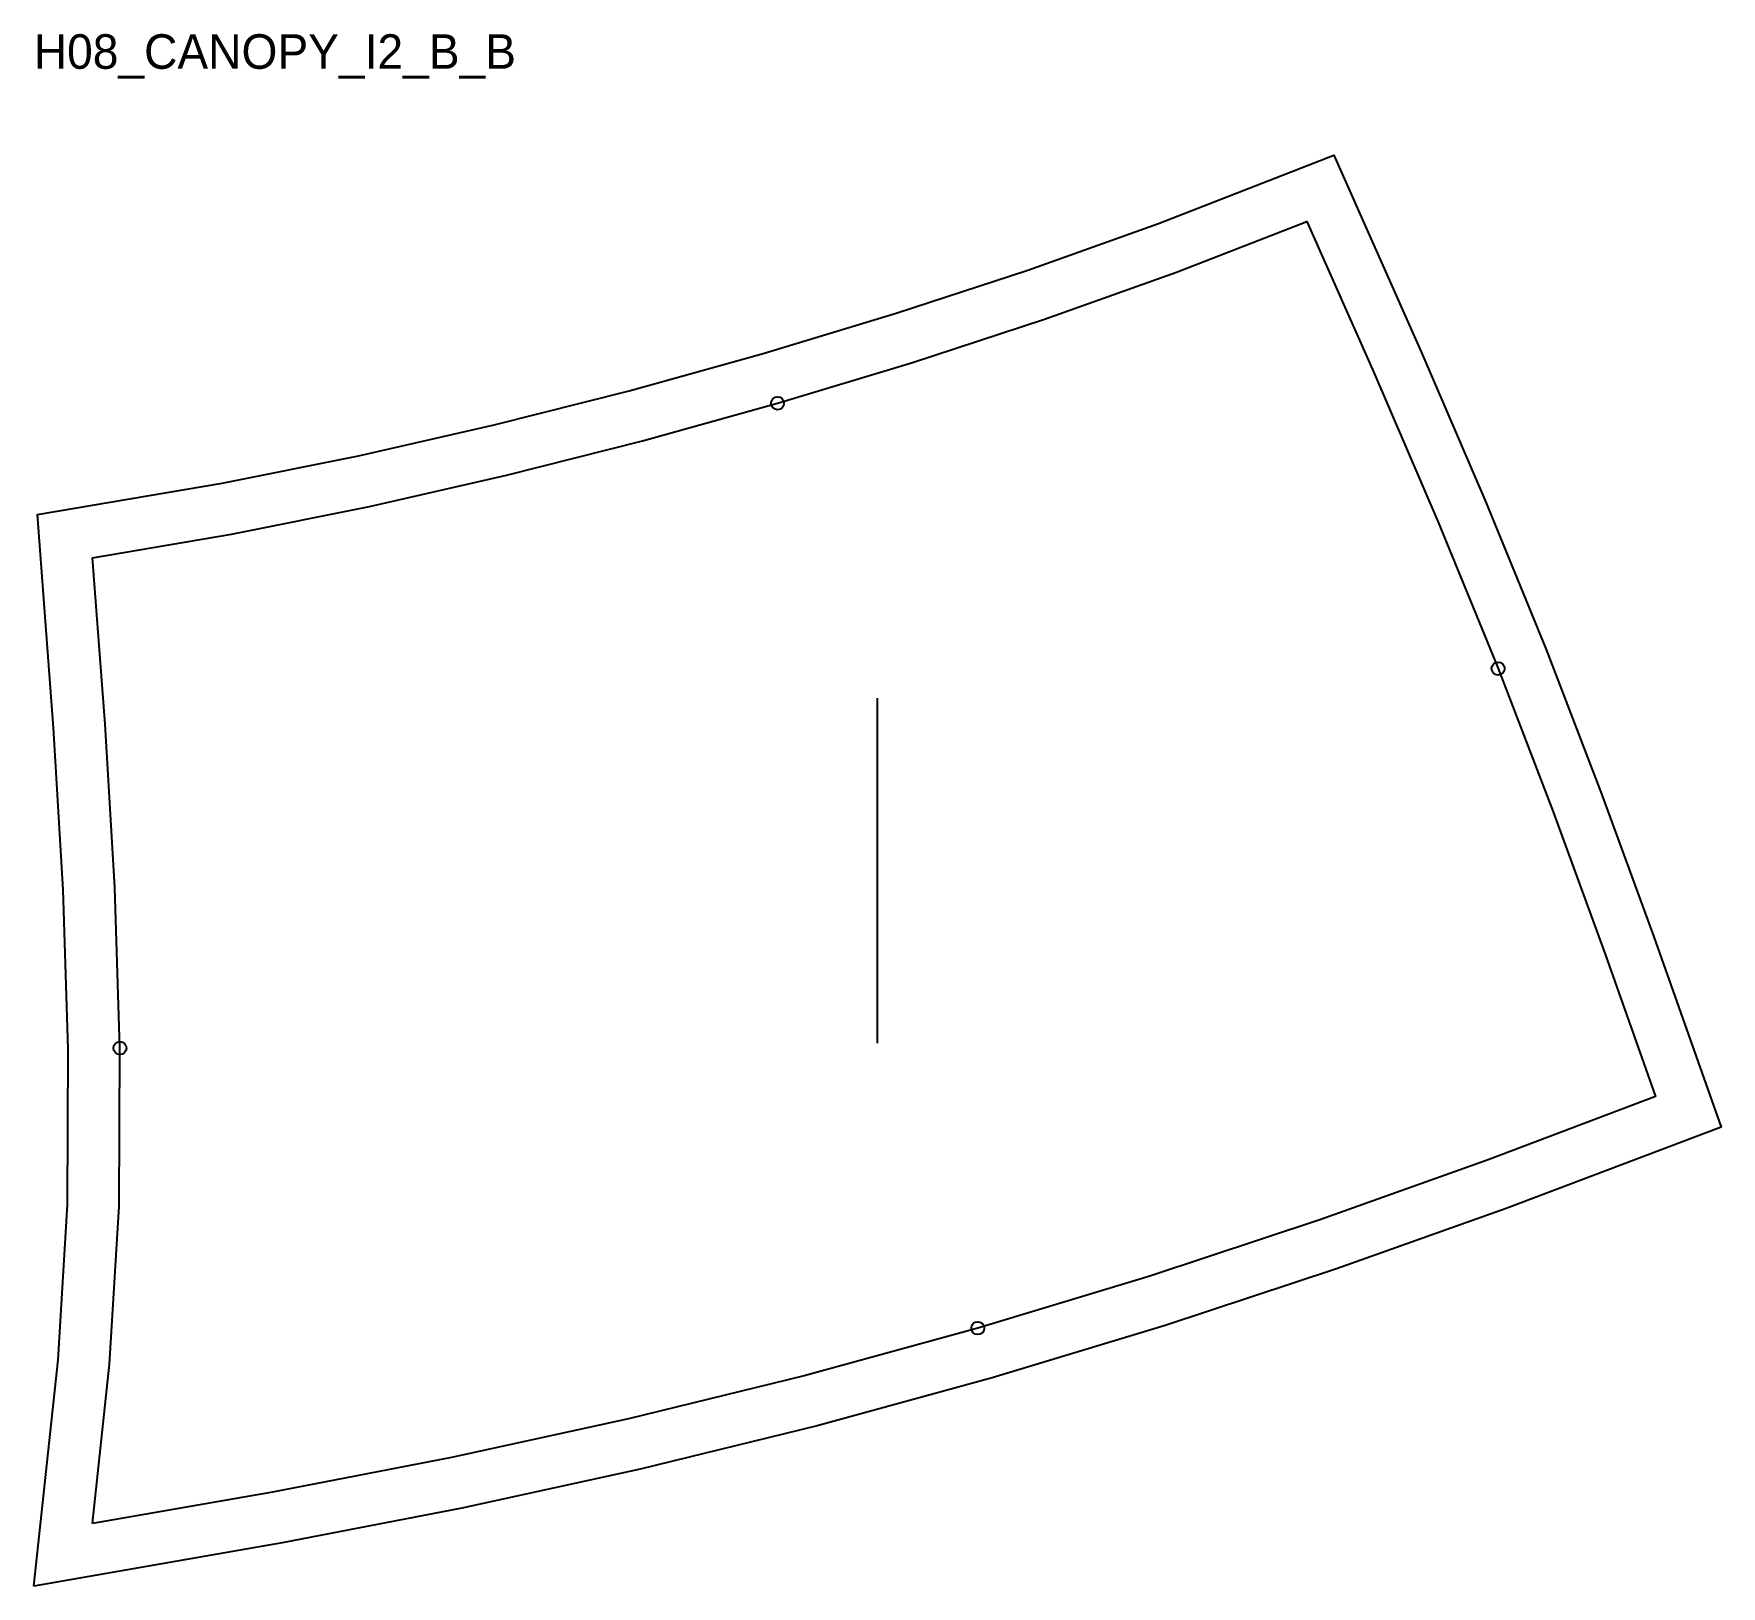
# Model space of a CAD drawing. Header units: millimetres. Extents: x -14 to 378, y -15 to 345.
import ezdxf

# ---------------------------------------------------------------- set-up
doc = ezdxf.new("R2010")
doc.units = ezdxf.units.MM
for name, color, linetype in [('CUT', 1, 'Continuous'), ('GRAIN', 3, 'Continuous'), ('ID', 7, 'Continuous'), ('NOTCH', 2, 'Continuous'), ('SEAM', 5, 'Continuous')]:
    doc.layers.add(name, color=color, linetype=linetype)

msp = doc.modelspace()

# ---------------------------------------------------------------- linework, layer by layer
at = {"layer": 'CUT'}
msp.add_lwpolyline([(-13.63, -14.56), (-8, 37.87), (-5.84, 73.92), (-5.66, 109.98), (-6.84, 146.78), (-9.02, 184.39), (-12.8, 233.79), (30.02, 241.03), (61.66, 247.37), (93.13, 254.54), (124.39, 262.46), (155.45, 271.09), (186.27, 280.41), (216.83, 290.43), (247.07, 301.19), (287.78, 317.07), (308.01, 271.47), (323, 236.68), (336.99, 202.51), (349.84, 169.08), (361.91, 135.96), (377.57, 91.84), (327.7, 73.01), (288.41, 59), (248.69, 45.86), (208.54, 33.72), (167.96, 22.61), (126.97, 12.56), (85.61, 3.54), (43.92, -4.53), (-13.63, -14.56)], close=True, dxfattribs=at)
at = {"layer": 'GRAIN'}
msp.add_line((181.97, 111.26), (181.97, 191.26), dxfattribs=at)
at = {"layer": 'NOTCH'}
for centre in [(158.79, 259.56), (325.84, 198.08), (6.34, 110.15), (205.22, 45.25)]:
    msp.add_circle(centre, 1.5, dxfattribs=at)
at = {"layer": 'SEAM'}
msp.add_lwpolyline([(0, 0), (3.96, 36.87), (6.16, 73.54), (6.34, 110.15), (5.15, 147.32), (2.95, 185.2), (0, 223.78), (32.2, 229.23), (64.17, 235.63), (95.93, 242.87), (127.47, 250.86), (158.79, 259.56), (189.88, 268.96), (220.71, 279.07), (251.26, 289.95), (281.46, 301.72), (297.02, 266.66), (311.93, 232.03), (325.84, 198.08), (338.61, 164.87), (350.62, 131.9), (362.32, 98.91), (323.57, 84.28), (284.51, 70.35), (245.07, 57.3), (205.22, 45.25), (164.95, 34.23), (124.27, 24.25), (83.19, 15.3), (41.75, 7.28)], close=True, dxfattribs=at)

# ---------------------------------------------------------------- texts
at = {"layer": 'ID'}
msp.add_text('H08_CANOPY_I2_B_B', height=8, dxfattribs=at).set_placement((-13.63, 337.07))

doc.saveas('drawing.dxf')
